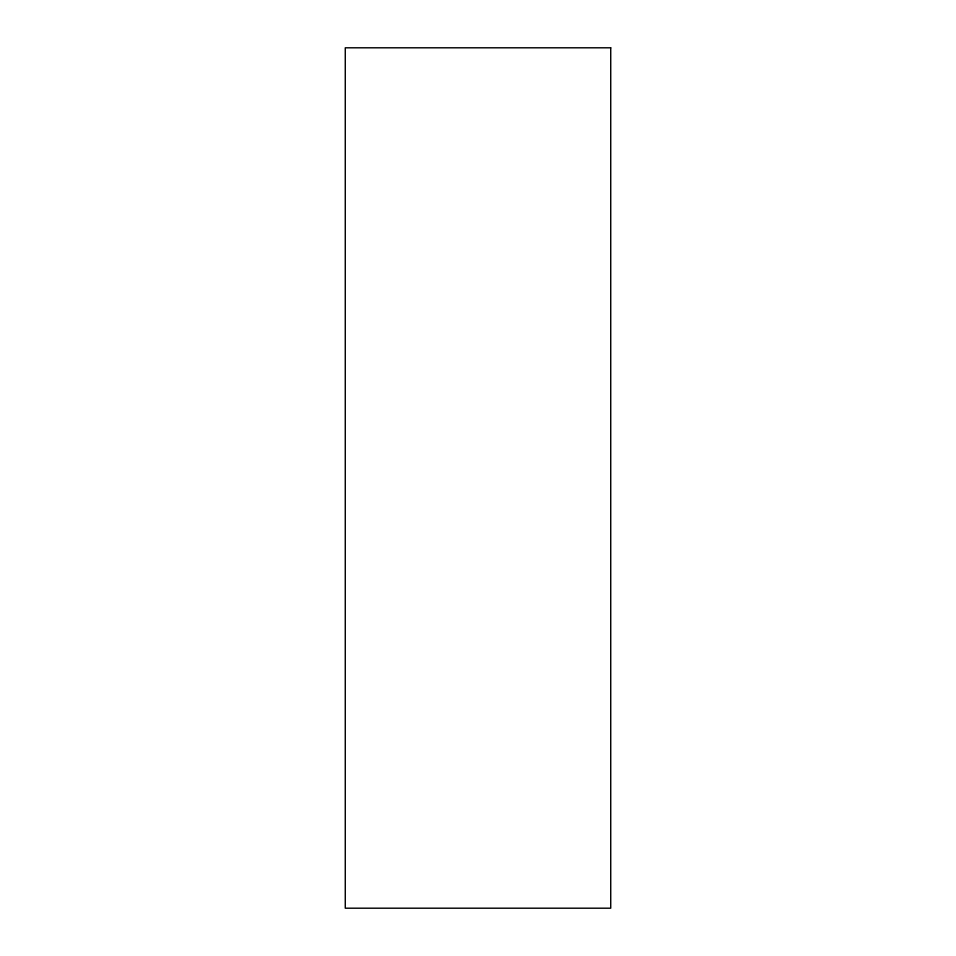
<?xml version="1.0" encoding="UTF-8"?>
<svg xmlns="http://www.w3.org/2000/svg" width="956" height="956" viewBox="0 0 956 956"><rect width="100%" height="100%" fill="white"/><g stroke="black" fill="none" stroke-linecap="round" stroke-linejoin="round"><path stroke-width="1.43" d="M610.729 47.8L345.271 47.8L345.271 908.2L610.729 908.2L610.729 47.8"/></g></svg>
